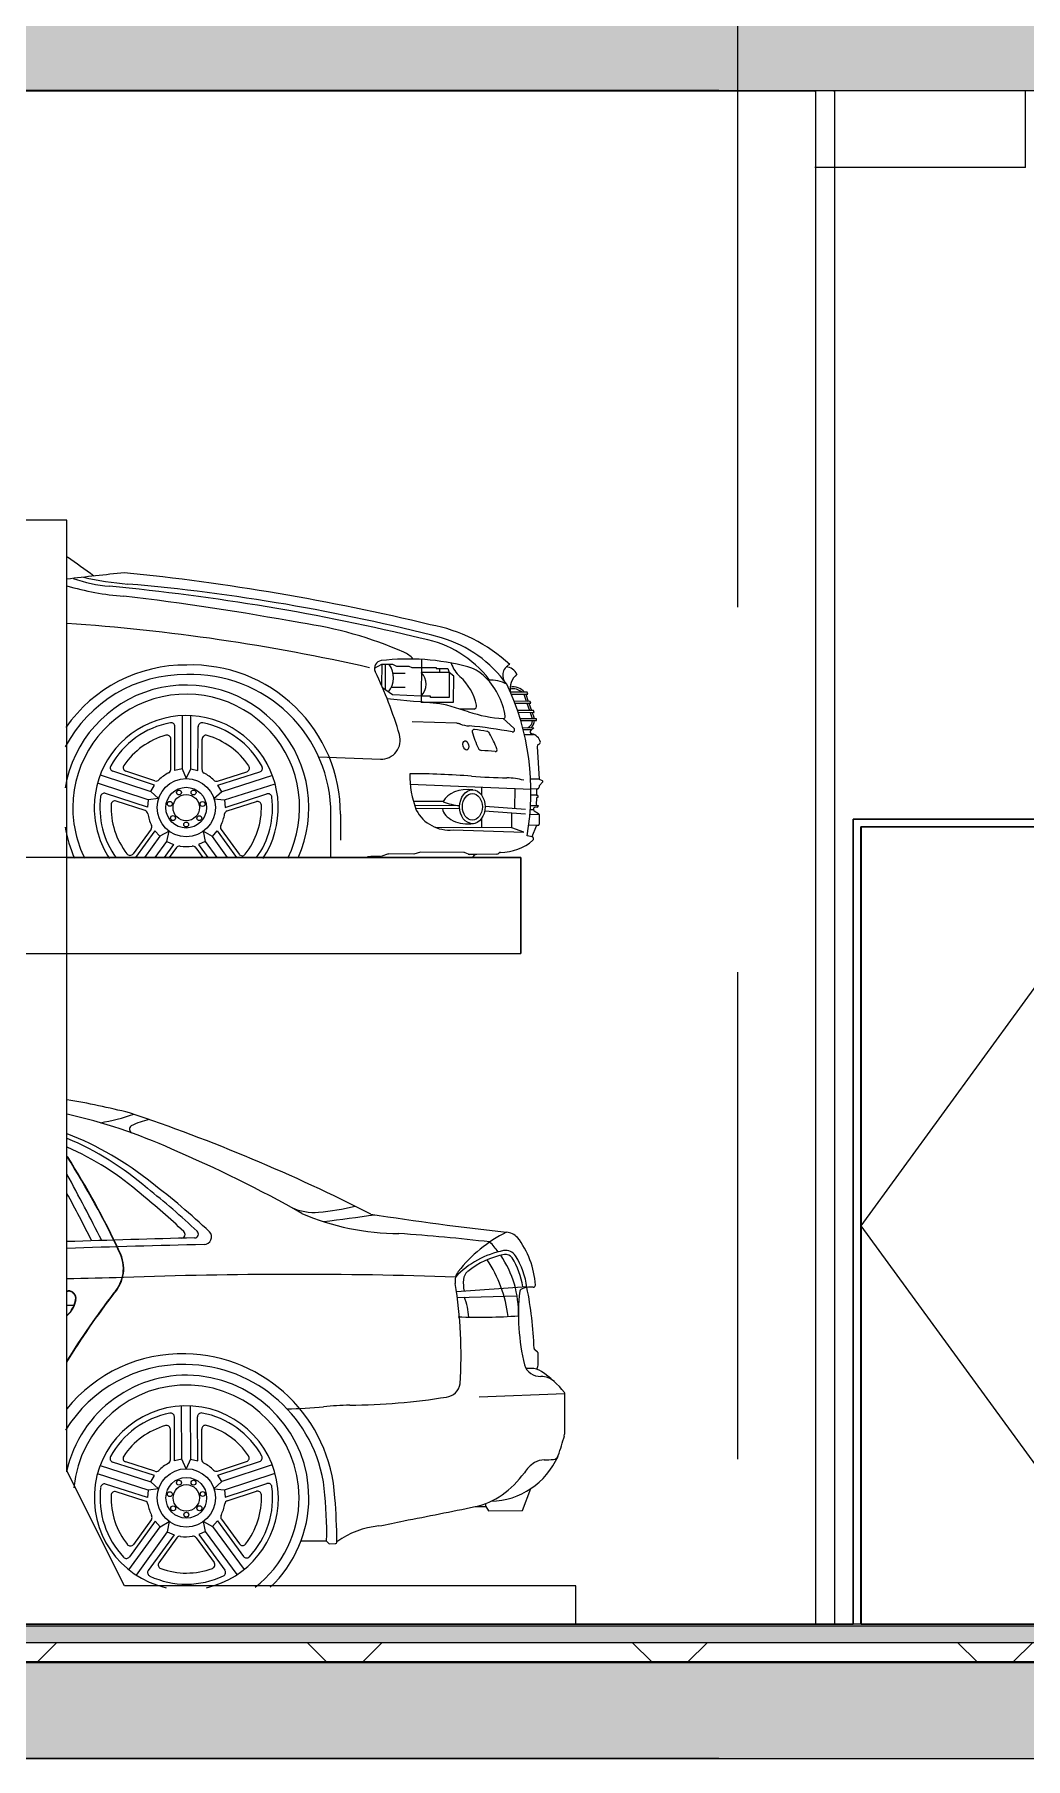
# Model space of a CAD drawing. Header units: millimetres. Extents: x -39507 to 33074, y -24219 to 30962.
# Drawn here: x 9882 to 12467, y -10700 to -6203 of the extents above; entities that cross this region are included whole.
import ezdxf

# ---------------------------------------------------------------- set-up
doc = ezdxf.new("R2010")
doc.units = ezdxf.units.MM
doc.linetypes.add('Осевые', pattern=[6350, 1270, -952.5, 3175, -952.5])
for name, color, linetype, lineweight in [('Двери', 7, 'Continuous', 9), ('Каркас_Импост', 7, 'Continuous', 9), ('Общие ребра', 7, 'Continuous', 9), ('Отделка 1 _4_-1', 7, 'Continuous', 9), ('Панель', 7, 'Continuous', 9), ('Перекрытия', 7, 'Continuous', 9), ('Стены', 7, 'Continuous', 9), ('Структура _1_', 7, 'Continuous', 18), ('Фундамент несущей конструкции', 7, 'Continuous', 9), ('Штриховка разреза-2', 7, 'Continuous', 9), ('Элементы узлов', 7, 'Continuous', 9)]:
    doc.layers.add(name, color=color, linetype=linetype, lineweight=lineweight)
for name, color, linetype, lineweight, true_color in [('Оси-3', 7, 'Осевые', 9, 0xaaaaaa), ('Парковка-1', 7, 'Continuous', 9, 0xaaaaaa), ('Элементы узлов-1', 7, 'Continuous', 9, 0xaaaaaa)]:
    doc.layers.add(name, color=color, linetype=linetype, lineweight=lineweight, true_color=true_color)
pattern_1 = [(45, (-2885.9, 6475), (-424.264, 424.264), [600, -100, 20, -100]), (45, (-2885.9, 6899), (-424.264, 424.264), [])]

# ---------------------------------------------------------------- blocks, each defined once
blk = doc.blocks.new('Стена наружная на отм_-10_450 - Стена наружная на отм_-10_450-507337-Разрез 2-2')
at = {"layer": 'Фундамент несущей конструкции'}
blk.add_line((6767.1, -6350), (13017.1, -6350), dxfattribs=at)
blk = doc.blocks.new('Дверь - Однопольная без ручки - ДТ2_21х8-6209081-Разрез 2-2')
at = {"layer": 'Каркас_Импост'}
for p, q in [((12017.1, -8250), (12017.1, -10350)), ((12817.1, -8250), (12017.1, -8250)), ((12037.1, -10350), (12037.1, -8270)), ((12037.1, -8270), (12797.1, -8270)), ((12797.1, -8270), (12037.1, -8270)), ((12037.1, -8270), (12037.1, -10350)), ((12797.1, -8270), (12797.1, -10350)), ((12797.1, -8270), (12797.1, -10350)), ((12817.1, -8250), (12817.1, -10350)), ((12037.1, -10350), (12017.1, -10350)), ((12047.1, -10350), (12037.1, -10350)), ((12797.1, -10350), (12787.1, -10350)), ((12817.1, -10350), (12797.1, -10350))]:
    blk.add_line(p, q, dxfattribs=at)
at = {"layer": 'Панель'}
for p, q in [((12796.1, -8271), (12038.1, -8271)), ((12038.1, -8271), (12038.1, -10350)), ((12796.1, -10350), (12796.1, -8271)), ((12038.1, -10350), (12796.1, -10350))]:
    blk.add_line(p, q, dxfattribs=at)
at = {"layer": 'Элементы узлов'}
for p, q in [((12038.1, -9310.5), (12796.1, -8271)), ((12796.1, -10350), (12038.1, -9310.5))]:
    blk.add_line(p, q, dxfattribs=at)
blk = doc.blocks.new('Прк_Свб_Механизированная парковка_Параллельная - Прк_Свб_Механизированная парковка_Параллельная-V209-Разрез 2-2')
at = {"layer": 'Парковка-1'}
for p, q in [((9966.4, -7470), (9666.4, -7470)), ((9966.4, -7470), (9666.4, -7470)), ((9966.4, -9950), (9966.4, -7470)), ((9966.4, -8350), (9966.4, -7470)), ((11150.4, -8350), (9966.4, -8350)), ((9966.4, -8350), (11150.4, -8350)), ((11150.4, -8350), (11150.4, -8539.9)), ((11150.4, -8350), (11150.4, -8600)), ((9966.4, -8600), (11150.4, -8600)), ((9966.4, -9950), (9966.4, -8600)), ((10116.4, -10250), (9966.4, -9950)), ((10116.4, -10250), (9966.4, -9950)), ((11294.4, -10250), (10116.4, -10250)), ((11294.4, -10250), (10116.4, -10250)), ((11294.4, -10350), (11294.4, -10250)), ((11294.4, -10350), (11294.4, -10250)), ((8338.4, -10350), (11294.4, -10350)), ((8338.4, -10350), (11294.4, -10350))]:
    blk.add_line(p, q, dxfattribs=at)
at = {"layer": 'Элементы узлов-1'}
for p, q in [((9966.4, -7470), (9666.4, -7470)), ((9966.4, -9950), (9966.4, -7470)), ((10768.8, -7856.5), (10787.8, -7846.1)), ((10787.8, -7846.1), (10787.5, -7901.8)), ((10787.8, -7846.1), (10816, -7846.2)), ((10796.5, -7846.2), (10796.3, -7911.7)), ((10816, -7846.2), (10826.3, -7850.8)), ((10826.3, -7850.8), (10858.6, -7850.9)), ((10858.6, -7850.9), (10866.5, -7854.4)), ((10866.5, -7854.4), (10891.1, -7854.5)), ((10891.2, -7833.4), (10890.7, -7944.8)), ((10964, -7867.4), (10891, -7867.1)), ((10891.1, -7854.5), (10930.2, -7854.6)), ((10930.2, -7854.6), (10930.2, -7856.8)), ((10930.2, -7856.8), (10960.4, -7857)), ((10938.6, -7856.9), (10938.6, -7867.3)), ((10960.4, -7857), (10964, -7867.4)), ((10964, -7867.4), (10963.8, -7932.8)), ((10975.6, -7876.7), (10964, -7867.4)), ((10815.5, -7925.5), (10789.9, -7907.1)), ((10848.9, -7906.5), (10812.6, -7906.4)), ((10849, -7870.1), (10817.4, -7870)), ((10975.3, -7945.1), (10975.6, -7876.7)), ((10890.8, -7929.1), (10815.5, -7925.5)), ((10890.7, -7944.8), (10975.3, -7945.1)), ((10915.2, -7929.2), (10890.8, -7929.1)), ((10915.2, -7932.6), (10915.2, -7929.2)), ((10963.8, -7932.8), (10915.2, -7932.6)), ((11014.3, -7969.8), (10957.7, -7953.1)), ((11167, -7919), (11123.3, -7918.9)), ((11125.4, -7923.9), (11168.7, -7924)), ((11175.3, -7942.8), (11133, -7942.6)), ((11135, -7947.6), (11177.1, -7947.8)), ((11158.1, -7924), (11164.7, -7942.7)), ((11163.4, -7924), (11170, -7942.8)), ((11166.5, -7947.8), (11173.1, -7966.5)), ((11168.7, -7924), (11167, -7919)), ((11171.8, -7947.8), (11178.4, -7966.5)), ((11177.1, -7947.8), (11175.3, -7942.8)), ((10267.4, -7980.1), (10266.8, -8119.1)), ((10289.5, -8119.2), (10290, -7980.2)), ((10983.7, -7999.9), (10867.3, -7996.6)), ((11028.7, -7963.4), (10992.1, -7963.2)), ((11104.9, -7987.7), (11132.6, -8012.6)), ((11183.7, -7966.6), (11141.7, -7966.4)), ((11143.4, -7971.4), (11185.5, -7971.6)), ((11148.7, -7987.7), (11190.9, -7987.8)), ((11150.2, -7992.7), (11191.4, -7992.8)), ((11174.9, -7971.5), (11180.6, -7987.8)), ((11180.2, -7971.5), (11184.6, -7984)), ((11185.5, -7971.6), (11183.7, -7966.6)), ((10237.3, -8120.6), (10237.6, -8040.9)), ((10247.9, -8123.3), (10248.4, -8008.6)), ((10308.3, -8123.5), (10308.8, -8008.8)), ((10319, -8120.9), (10319.3, -8041.2)), ((11155.4, -8011.4), (11184.4, -8011.5)), ((11156.8, -8016.4), (11178.7, -8016.5)), ((11159.8, -8028.9), (11184, -8029)), ((11175, -8022.4), (11175.2, -8023.6)), ((10623.5, -8087.9), (10784.3, -8093.5)), ((11193, -8060.1), (11198.2, -8145.8)), ((10053.4, -8134.3), (10185.5, -8177.8)), ((10195.4, -8161.1), (10086.5, -8125.3)), ((10196.2, -8150.2), (10120.5, -8125.3)), ((10266.8, -8119.1), (10247.9, -8123.3)), ((10266.8, -8119.1), (10278, -8144.1)), ((10278, -8144.1), (10289.5, -8119.2)), ((10289.5, -8119.2), (10308.3, -8123.5)), ((10359.8, -8150.8), (10435.8, -8126.5)), ((10360.5, -8161.8), (10469.8, -8126.7)), ((10502.7, -8136), (10370.4, -8178.5)), ((10178.4, -8199.2), (10046.4, -8155.8)), ((10176.5, -8218.5), (10067.6, -8182.7)), ((10185.5, -8177.8), (10195.4, -8161.1)), ((10185.5, -8177.8), (10205.6, -8196.3)), ((10370.4, -8178.5), (10350.1, -8196.9)), ((10370.4, -8178.5), (10360.5, -8161.8)), ((10377.3, -8200), (10509.6, -8157.6)), ((10861.9, -8158.6), (11177.2, -8171.9)), ((11048.3, -8166.4), (11048.2, -8187.3)), ((11134.6, -8170.1), (11134.4, -8222.5)), ((11198.2, -8145.8), (11176.4, -8145.7)), ((11194.1, -8171.3), (11177.2, -8171.5)), ((11191.2, -8174.3), (11191.1, -8187.7)), ((11195.1, -8171.3), (11194.1, -8171.3)), ((11198.2, -8164.1), (11198, -8168.4)), ((11198.2, -8145.8), (11206.1, -8148.9)), ((11207.2, -8153.7), (11199, -8162.1)), ((10170.7, -8227.8), (10094.9, -8202.9)), ((10178.4, -8199.2), (10176.5, -8218.5)), ((10205.6, -8196.3), (10178.4, -8199.2)), ((10350.1, -8196.9), (10377.3, -8200)), ((10377.3, -8200), (10379, -8219.3)), ((10379, -8219.3), (10488.2, -8184.3)), ((10384.7, -8228.6), (10460.7, -8204.3)), ((10948.4, -8204.4), (10870.4, -8204.2)), ((10991, -8215), (10873.6, -8214.6)), ((10991.2, -8222.8), (10876.2, -8222.4)), ((11162.9, -8224.6), (11057.4, -8217)), ((11183.8, -8226.1), (11175.5, -8226)), ((11176.2, -8214.3), (11194, -8214.3)), ((11191.1, -8187.7), (11177.2, -8187.6)), ((11183.8, -8222.6), (11183.8, -8226.1)), ((11193.4, -8218.8), (11186.4, -8219.7)), ((11191.1, -8195.9), (11191, -8211.3)), ((11191.1, -8187.7), (11193.2, -8187.7)), ((11194, -8214.3), (11196.1, -8214.3)), ((11196.1, -8214.3), (11196.1, -8215.9)), ((11196.2, -8190.7), (11196.2, -8190.9)), ((10654.8, -8350), (10655.2, -8237.2)), ((10680.1, -8237.3), (10679.8, -8304.7)), ((11126.8, -8272.6), (10928.7, -8271.8)), ((11048, -8248.5), (11047.9, -8272.3)), ((11162.8, -8237.1), (11056.2, -8229.4)), ((11126.8, -8272.6), (11127, -8234.5)), ((11158.3, -8283.6), (11126.8, -8272.6)), ((11194.3, -8266.2), (11171.3, -8266.1)), ((11174.5, -8237.4), (11198.4, -8237.5)), ((11190.6, -8268.1), (11179, -8296.2)), ((11185.4, -8228.7), (11196.8, -8234.9)), ((11195.3, -8266.2), (11193.4, -8266.2)), ((11198.4, -8237.5), (11198.3, -8263.2)), ((10186.1, -8276), (10139, -8340.3)), ((10196.3, -8280.2), (10145.1, -8350)), ((10209, -8294.8), (10168.6, -8350)), ((10209, -8294.8), (10196.3, -8280.2)), ((10196.6, -8350), (10227.3, -8308.1)), ((10232.9, -8281.3), (10209, -8294.8)), ((10245, -8315.9), (10220, -8350)), ((10227.3, -8308.1), (10232.9, -8281.3)), ((10227.3, -8308.1), (10245, -8315.9)), ((10327.6, -8308.5), (10309.7, -8316.1)), ((10309.7, -8316.1), (10334.2, -8350)), ((10345.9, -8295.3), (10322.2, -8281.7)), ((10322.2, -8281.7), (10327.6, -8308.5)), ((10327.6, -8308.5), (10357.5, -8350)), ((10345.9, -8295.3), (10358.8, -8280.8)), ((10385.4, -8350), (10345.9, -8295.3)), ((10358.8, -8280.8), (10408.6, -8350)), ((10368.9, -8276.7), (10415.6, -8341.4)), ((10974, -8278.1), (11158.3, -8283.6)), ((11180, -8296.4), (11167, -8293.5)), ((11150.4, -8350), (7144.4, -8350)), ((10252.1, -8324.3), (10233.2, -8350)), ((10302.6, -8324.5), (10321, -8350)), ((10802.9, -8341.3), (10788.1, -8346.6)), ((10871.1, -8341), (10806.3, -8340.8)), ((10889.1, -8336.4), (10871.1, -8341)), ((11001.7, -8336.8), (10889.1, -8336.4)), ((11013.7, -8341.1), (11005.6, -8337.6)), ((11035.7, -8342), (11017.6, -8341.9)), ((11028.4, -8345.2), (11026.2, -8347.6)), ((11088.2, -8341.5), (11035.7, -8342)), ((11150.4, -8600), (11150.4, -8350)), ((7144.4, -8600), (11150.4, -8600)), ((9966.4, -9480.3), (9969.9, -9480.2)), ((9966.4, -9481.3), (9970, -9481.2)), ((10982.8, -9482.3), (11166, -9468.9)), ((9966.4, -9517.2), (9985.8, -9516.6)), ((9966.4, -9518.2), (9985.4, -9517.6)), ((10984.9, -9497.4), (11140.8, -9493.1)), ((11194.1, -9639.8), (11186.9, -9633.9)), ((11196, -9673.5), (11195.9, -9643.7)), ((11177.2, -9682.7), (11164.5, -9682.8)), ((11265.4, -9748.7), (11041.7, -9757.2)), ((11265.7, -9845.4), (11265.4, -9748.7)), ((10266.3, -9919.3), (10265.7, -9780.3)), ((10288.4, -9780.2), (10288.9, -9919.2)), ((10236.7, -9921), (10236.4, -9841.3)), ((10247.4, -9923.6), (10246.9, -9808.9)), ((10307.8, -9923.4), (10307.4, -9808.7)), ((10318.4, -9920.7), (10318.1, -9841)), ((10053, -9936.1), (10185.3, -9978.6)), ((10195.2, -9961.9), (10085.9, -9926.8)), ((10195.9, -9950.9), (10120, -9926.6)), ((10266.3, -9919.3), (10247.4, -9923.6)), ((10277.7, -9944.2), (10266.3, -9919.3)), ((10288.9, -9919.2), (10277.7, -9944.2)), ((10288.9, -9919.2), (10307.8, -9923.4)), ((10359.5, -9950.3), (10435.2, -9925.4)), ((10360.3, -9961.2), (10469.3, -9925.4)), ((10502.3, -9934.4), (10370.3, -9977.9)), ((10116.4, -10250), (9966.4, -9950)), ((10178.4, -10000.1), (10046.1, -9957.7)), ((10185.3, -9978.6), (10195.2, -9961.9)), ((10185.3, -9978.6), (10205.6, -9997)), ((10370.3, -9977.9), (10350.1, -9996.4)), ((10370.3, -9977.9), (10360.3, -9961.2)), ((10377.3, -9999.3), (10509.4, -9955.9)), ((10176.7, -10019.4), (10067.5, -9984.4)), ((10171, -10028.7), (10095, -10004.4)), ((10178.4, -10000.1), (10176.7, -10019.4)), ((10205.6, -9997), (10178.4, -10000.1)), ((10350.1, -9996.4), (10377.3, -9999.3)), ((10377.3, -9999.3), (10379.2, -10018.6)), ((10379.2, -10018.6), (10488.2, -9982.8)), ((10385, -10027.9), (10460.8, -10003)), ((11155.4, -10053.4), (11177.1, -9995.8)), ((11031.3, -10043), (11059.5, -10042.9)), ((11059.5, -10042.9), (11059.5, -10034.8)), ((11059.5, -10042.9), (11066.1, -10053.7)), ((11066.1, -10053.7), (11155.4, -10053.4)), ((10128.5, -10208.1), (10209.8, -10095.4)), ((10197, -10080.9), (10129.9, -10173.9)), ((10186.8, -10076.8), (10140.1, -10141.5)), ((10228.1, -10108.6), (10146.9, -10221.4)), ((10246, -10116.2), (10178.9, -10209.3)), ((10209.8, -10095.4), (10197, -10080.9)), ((10209.8, -10095.4), (10233.6, -10081.8)), ((10233.6, -10081.8), (10228.1, -10108.6)), ((10228.1, -10108.6), (10246, -10116.2)), ((10328.5, -10108.2), (10310.7, -10116)), ((10310.7, -10116), (10378.5, -10208.5)), ((10328.5, -10108.2), (10322.8, -10081.4)), ((10322.8, -10081.4), (10346.7, -10094.9)), ((10410.6, -10220.4), (10328.5, -10108.2)), ((10346.7, -10094.9), (10359.4, -10080.3)), ((10346.7, -10094.9), (10428.8, -10207)), ((10359.4, -10080.3), (10427.2, -10172.8)), ((10369.6, -10076.1), (10416.7, -10140.4)), ((10253.1, -10124.6), (10206.4, -10189.3)), ((10303.6, -10124.4), (10350.8, -10188.7)), ((10644.1, -10133.2), (10577.1, -10133.5)), ((10647.8, -10137.8), (10644.1, -10133.2)), ((10651.7, -10139.7), (10665.9, -10139.6)), ((11294.4, -10250), (10116.4, -10250)), ((11294.4, -10350), (11294.4, -10250)), ((8338.4, -10350), (11294.4, -10350))]:
    blk.add_line(p, q, dxfattribs=at)
for centre, radius in [((10277.8, -8220), 76), ((10277.8, -8220), 53.1), ((10258.9, -8180.5), 6.42), ((10296.9, -8180.6), 6.42), ((10235.1, -8210.1), 6.42), ((10277.8, -8220), 34.5), ((10320.5, -8210.5), 6.42), ((10243.4, -8247.2), 6.42), ((10277.6, -8263.9), 6.42), ((10311.9, -8247.5), 6.42), ((10278, -10020.2), 76), ((10278, -10020.2), 53.1), ((10258.8, -9980.7), 6.42), ((10296.8, -9980.6), 6.42), ((10235.2, -10010.6), 6.42), ((10278, -10020.2), 34.5), ((10320.6, -10010.2), 6.42), ((10243.8, -10047.6), 6.42), ((10278.1, -10064), 6.42), ((10312.3, -10047.3), 6.42)]:
    blk.add_circle(centre, radius, dxfattribs=at)
for centre, radius, start, end in [((8146.4, -10178.8), 3184.5, 53.5917, 55.112), ((10174.5, -6929.3), 741.8, 253.673, 265.3927), ((11854.1, -24176.5), 16659.9, 95.98761, 96.50617), ((10113.6, -7251.3), 393.1, 250.5568, 264.7454), ((10190.3, -6839.4), 800.2, 256.9513, 265.3746), ((9537.3, -13389.2), 5771.8, 76.39047, 84.62896), ((9519.8, -13540.2), 5962.7, 76.47339, 84.25932), ((9709.2, -12527.4), 4908.1, 75.4338, 85.1315), ((9283.6, -14744.3), 7124.4, 79.5458, 83.29931), ((9623.9, -12844.3), 5116.1, 77.2142, 86.1602), ((10432.8, -8755.2), 1027, 66.3156, 81.9661), ((10840.3, -8148.7), 412.5, 47.0226, 79.6322), ((10850.3, -8088.5), 325.2, 35.8472, 73.318), ((10820.3, -7873.5), 64, 39.8143, 66.9297), ((10839.4, -8064.2), 290.2, 37.9655, 78.866), ((10275.2, -8226.9), 378.8, 89.3725, 145.2515), ((10291.5, -8236.5), 388.6, 359.8859, 91.9498), ((10788.8, -7856.5), 20, 96.8564, 205.7744), ((9803.6, -8332.2), 1074, 16.374, 25.7744), ((10857.5, -8427.9), 595.5, 74.9656, 96.8564), ((10760.2, -7881.1), 58.2, 320.5258, 36.7611), ((10858.7, -7898), 44.7, 315.8783, 43.6827), ((11045.4, -7818.7), 80.2, 197.6055, 228.2057), ((10986, -7949.4), 100, 47.7754, 74.9656), ((11134.2, -7875), 30.8, 114.483, 228.5873), ((11111.2, -7885), 31.9, 23.3584, 87.6428), ((10277.8, -8220), 319.8, 335.8085, 170.75), ((10275.2, -8226.9), 354, 89.3725, 152.0819), ((10291.5, -8236.5), 363.8, 359.8859, 91.9498), ((10898.8, -7982.7), 139.7, 12.3754, 48.2057), ((10933.4, -8007.4), 178.3, 8.1932, 47.7754), ((11072.4, -7974.4), 86.8, 61.5332, 94.4547), ((10442.4, -8167.4), 686.3, 24.0588, 24.2395), ((10525.6, -8178.4), 651.6, 349.8306, 25.4842), ((11171, -7910.1), 48.6, 128.9508, 190.4854), ((11130.7, -7942.9), 32.9, 46.5946, 104.4748), ((11130.7, -7942.9), 37.9, 39.0473, 102.2609), ((10277.8, -8220), 295.9, 333.5453, 179.7805), ((9544.8, -22099.9), 14219, 84.37232, 84.92721), ((10929.4, -8049), 100, 73.5476, 84.3723), ((11026.5, -7954.6), 9.01, 283.9366, 12.3754), ((10277.8, -8220), 240.1, 326.5089, 179.7805), ((10277.8, -8220), 225.1, 100.5528, 151.0082), ((10238.4, -8008.6), 10, 359.7805, 100.5528), ((10318.8, -8008.9), 10, 79.0082, 179.7805), ((10277.8, -8220), 225.1, 28.5528, 79.0082), ((10981.5, -8029.7), 29.8, 69.4275, 85.7735), ((11022.5, -7920.2), 87, 249.4275, 265.4556), ((11125.6, -7644.3), 344, 251.1193, 266.5034), ((11104.9, -7982.7), 5, 266.5034, 8.1932), ((11160.6, -7992.1), 20.8, 291.4948, 357.9556), ((11163.2, -7993), 23.2, 306.8757, 0.3863), ((11163.2, -7993), 23.2, 12.8594, 22.0355), ((11163.2, -7993), 28.2, 0.2788, 10.508), ((10277.8, -8220), 196.1, 105.6399, 145.9211), ((10227.6, -8040.8), 10, 359.7805, 105.6399), ((10329.3, -8041.2), 10, 73.9211, 179.7805), ((10277.8, -8220), 196.1, 33.6399, 73.9211), ((10786.1, -8043.6), 50, 267.9823, 16.374), ((10940.2, -8956.3), 952.3, 78.6229, 85.4556), ((11028.9, -8021), 5, 82.5783, 194.7903), ((11256.9, -7960.8), 240.9, 194.7903, 205.7224), ((10935.6, -8737.3), 727.3, 79.9744, 82.5783), ((11060.4, -8030.9), 10, 27.879, 79.9744), ((10648.2, -8249), 476.4, 22.5008, 27.879), ((11128.7, -8016.9), 5.81, 263.3853, 47.9962), ((11180, -8021.6), 5, 120.3231, 189.3587), ((11180.1, -8022.8), 5, 189.3587, 259.1998), ((11163.2, -7993), 28.2, 300.3231, 318.7773), ((11173.8, -8056), 28.9, 14.1841, 79.1998), ((11048.9, -8061), 10, 205.7224, 266.3648), ((10946.3, -9676.4), 1608.6, 85.116, 86.3648), ((11083.7, -8068.6), 5, 265.116, 22.5008), ((11198, -8059.8), 5, 104.438, 183.4692), ((11195.1, -8048.5), 6.71, 284.438, 355.7771), ((10089.6, -8115.8), 10, 151.0082, 251.7805), ((10123.6, -8115.8), 10, 145.9211, 251.7805), ((10277.8, -8220), 101.5, 116.9108, 134.6502), ((10227.3, -8120.6), 10, 296.9108, 359.7805), ((10329, -8121), 10, 179.7805, 242.6502), ((10277.8, -8220), 101.5, 44.9108, 62.6502), ((10432.7, -8117), 10, 287.7805, 33.6399), ((10466.7, -8117.2), 10, 287.7805, 28.5528), ((11124.4, -8133.2), 263.7, 179.6064, 200.7522), ((10852.2, -10359.4), 2228, 85.6237, 89.7805), ((11125.4, -6938), 1204.3, 265.0828, 269.4704), ((10064.4, -8192.2), 10, 71.7805, 172.5528), ((10199.4, -8140.7), 10, 251.7805, 314.6502), ((10356.7, -8141.3), 10, 224.9108, 287.7805), ((11113.7, -8301.8), 159.5, 73.861, 89.7805), ((11194.2, -8174.3), 3, 91.8245, 179.7805), ((11195, -8168.3), 3, 271.8245, 358.1041), ((11201.2, -8164.2), 3, 135.6656, 178.1041), ((11205, -8151.7), 3, 315.6656, 68.5627), ((10277.8, -8220), 295.9, 179.7805, 206.4659), ((10277.8, -8220), 240.1, 179.7805, 213.4867), ((10277.8, -8220), 225.1, 172.5528, 215.6815), ((10277.8, -8220), 196.1, 177.6399, 217.9211), ((10091.8, -8212.4), 10, 71.7805, 177.6399), ((10167.6, -8237.3), 10, 8.9108, 71.7805), ((10277.8, -8220), 196.1, 321.6399, 1.9211), ((10277.8, -8220), 225.1, 324.3107, 7.0082), ((10463.8, -8213.8), 10, 1.9211, 107.7805), ((10491.3, -8193.8), 10, 7.0082, 107.7805), ((10964.4, -8180.4), 98.1, 208.13, 275.615), ((11009.3, -8050.3), 165.8, 248.4353, 263.6552), ((11186.8, -8222.6), 3, 96.8348, 179.7805), ((11186.8, -8226.1), 3, 179.7805, 241.7963), ((11194, -8211.3), 3, 179.7805, 269.7805), ((11194.1, -8195.9), 3, 89.7805, 179.7805), ((11193.2, -8190.7), 3, 359.7805, 89.7805), ((11193.1, -8215.8), 3, 276.8348, 359.7805), ((11194.2, -8190.9), 2, 269.7805, 359.7805), ((10277.8, -8220), 319.8, 189.2354, 204.2942), ((10277.8, -8220), 101.5, 188.9108, 206.6502), ((10178.1, -8270.1), 10, 323.7805, 26.6502), ((10377, -8270.8), 10, 152.9108, 215.7805), ((10277.8, -8220), 101.5, 332.9108, 350.6502), ((10387.8, -8238.2), 10, 107.7805, 170.6502), ((11193.3, -8269.2), 3, 89.7805, 157.7001), ((11195.3, -8263.2), 3, 269.7805, 359.7805), ((11195.4, -8237.5), 3, 359.7805, 61.7963), ((11096, -8203.7), 133.1, 270.7421, 310.3375), ((11178.9, -8301.3), 5, 310.3375, 77.3661), ((10130.9, -8334.4), 10, 217.9211, 323.7805), ((10260.1, -8330.2), 10, 80.9108, 143.7805), ((10277.8, -8220), 101.5, 260.9108, 278.6502), ((10294.5, -8330.3), 10, 35.7805, 98.6502), ((10423.7, -8335.5), 10, 215.7805, 321.6399), ((10776.7, -8579.3), 232.3, 88.0815, 96.4241), ((10784.8, -8337.2), 10, 268.0815, 289.5361), ((10806.2, -8350.8), 10, 89.7805, 109.5361), ((11001.7, -8346.8), 10, 66.6353, 89.7805), ((11017.6, -8331.9), 10, 246.6353, 269.7805), ((11018.8, -8340.9), 10, 293.7469, 317.4029), ((11035.8, -8352), 10, 90.5711, 137.4029), ((11087, -8332.3), 9.29, 277.388, 313.2727), ((11097.7, -8342), 5.28, 90.0655, 145.4943), ((9618.2, -11051.7), 2099, 75.8862, 80.4401), ((9669.5, -10367.6), 1380.3, 65.5932, 77.5501), ((9942, -8419.4), 632.4, 280.1872, 288.3288), ((8660.6, -13401.8), 4625.3, 63.0163, 71.4775), ((10219.9, -9220.8), 191.1, 101.66, 116.5726), ((9656, -9860.2), 848.9, 51.1785, 68.4973), ((10140.5, -9058.8), 10.7, 124.2564, 245.1596), ((9673.3, -9779.9), 735.7, 48.5437, 66.4665), ((9667, -9799.7), 777.1, 49.0354, 67.2666), ((8918.5, -12218.2), 3376.8, 60.5363, 66.9634), ((8138, -10294.4), 2169, 24.9876, 32.4691), ((8138, -10294.4), 2168, 24.9876, 32.4271), ((2539.8, -13177.8), 8436.5, 26.99082, 28.3198), ((8868.6, -10860.8), 2103.9, 46.8903, 51.5633), ((9009.9, -10743.8), 1942.9, 46.8533, 52.6686), ((6985.5, -10861), 3400, 26.3914, 28.7432), ((8833.8, -10861.5), 2103.9, 46.8903, 50.9119), ((10570.1, -8659.9), 617.4, 274.9224, 283.8726), ((10610.4, -9135.8), 139.8, 245.7755, 275.2108), ((10832.8, -8695), 635.8, 246.513, 269.9935), ((10056.1, -4423.6), 4910.2, 276.7811, 278.3588), ((11981.3, -1497.6), 7877.8, 261.0764, 263.67367), ((11309.1, -50031.6), 40701.9, 91.42104, 91.8907), ((10264.7, -9332.8), 10, 271.421, 46.4077), ((10299.5, -9332.1), 10, 271.421, 46.4077), ((10323.8, -9339.6), 20, 271.3089, 42.1008), ((10470, -14520.5), 5202.4, 83.3803, 86.002), ((11274.7, -9654.3), 364.6, 116.2949, 141.9933), ((11107.5, -9377.1), 50, 46.5886, 83.4608), ((10961.3, -9479.5), 227.7, 3.5749, 37.5373), ((11223.9, -48737.3), 39388, 91.30888, 91.82982), ((10020, -9422.3), 93.8, 316.7685, 27.7155), ((10020, -9422.3), 94.8, 316.7685, 27.7155), ((11149.6, -9603.4), 232.2, 100.8777, 136.8257), ((11147.3, -9597), 215.2, 100.5953, 128.9707), ((10879.2, -9537.4), 265.3, 36.8004, 44.103), ((10878.7, -9537.6), 265.8, 358.3713, 34.3783), ((11111.4, -9404.8), 30, 32.2958, 100.8777), ((11111.4, -9404.8), 19.6, 32.2958, 100.8777), ((10966.7, -9496.2), 190.8, 8.0208, 32.2958), ((10966.7, -9496.2), 201.2, 7.0585, 32.2958), ((10563.2, -21439.8), 12002.6, 88.00908, 92.14567), ((11019, -9454.4), 40, 141.9933, 189.2634), ((11030.8, -9453.1), 30, 128.9707, 175.9685), ((10775.3, -9589.6), 344.9, 7.1076, 33.5241), ((11734.7, -10754.3), 2077.9, 142.4028, 148.3641), ((11734.7, -10754.3), 2076.9, 142.4028, 148.4057), ((10959.1, -47797.6), 38361.2, 91.26261, 91.48304), ((9970.5, -9500.2), 20, 351.209, 91.7702), ((9970.5, -9500.2), 19, 351.209, 91.7702), ((9827.6, -9648.7), 1167.1, 356.373, 9.2634), ((11119.9, -9459.3), 119.3, 175.9685, 190.3824), ((11708.8, -9541.1), 564.4, 173.8723, 193.5713), ((11152.6, -9481.4), 5, 116.3573, 173.8723), ((11178.1, -9532.8), 62.4, 85.3075, 116.3573), ((10260, -9658.7), 925.5, 1.7627, 11.6675), ((11183.6, -9465.6), 5, 265.3075, 3.5749), ((9922.9, -9492.8), 67.2, 311.6499, 351.209), ((9922.9, -9492.8), 68.2, 310.9201, 351.209), ((10835.1, -9560.3), 180, 3.6522, 20.6295), ((11043.6, -8251.3), 1297.8, 267.5047, 274.4584), ((10267.7, -10032.3), 388.1, 88.6913, 141.0253), ((10267.8, -10042.8), 398.5, 3.2472, 88.7493), ((11190.1, -9630.1), 5, 181.7627, 230.7306), ((11190.9, -9643.7), 5, 0.2195, 50.7306), ((10269.2, -10031.6), 359.2, 88.813, 148.5045), ((10278, -10020.2), 319.8, 0.2195, 167.7026), ((10273.5, -10039.6), 367.1, 6.8721, 89.5152), ((11201.7, -9659.8), 43.7, 198.2466, 271.4501), ((11177.4, -9732.7), 50, 57.2105, 90.2195), ((11172.7, -9670.4), 23.6, 322.5029, 350.3374), ((11191, -9673.5), 5, 350.3374, 0.2195), ((11204.1, -9753.5), 50, 46.9153, 91.4501), ((11075.1, -9891.5), 238.8, 37.6146, 57.2105), ((10278, -10020.2), 294.2, 0.2195, 174.8344), ((10693.7, -8143.8), 1634.6, 270.3811, 279.2513), ((10952.7, -9717.3), 40, 275.3631, 352.4718), ((11260.4, -9748.7), 5, 0.2195, 37.6146), ((10278, -10020.2), 240.1, 0.2195, 257.3015), ((10278, -10020.2), 225.1, 100.9918, 151.4472), ((10236.9, -9809), 10, 0.2195, 100.9918), ((10317.4, -9808.7), 10, 79.4472, 180.2195), ((10278, -10020.2), 225.1, 28.9918, 79.4472), ((10533.1, -8813.1), 974.9, 270.4527, 276.0591), ((10716.9, -10545.1), 766.8, 90.927, 96.0591), ((10278, -10020.2), 196.1, 106.0789, 146.3601), ((10226.4, -9841.3), 10, 0.2195, 106.0789), ((10328.1, -9840.9), 10, 74.3601, 180.2195), ((10278, -10020.2), 196.1, 34.0789, 74.3601), ((11215.7, -9845.6), 50, 345.2219, 0.2195), ((10609.7, -9685.7), 676.8, 340.6616, 345.2219), ((10089, -9917.3), 10, 151.4472, 252.2195), ((10123, -9917.1), 10, 146.3601, 252.2195), ((10278, -10020.2), 101.5, 117.3498, 135.0892), ((10226.7, -9921.1), 10, 297.3498, 0.2195), ((10328.4, -9920.7), 10, 180.2195, 243.0892), ((10278, -10020.2), 101.5, 45.3498, 63.0892), ((10432.1, -9915.9), 10, 288.2195, 34.0789), ((10466.1, -9915.9), 10, 288.2195, 28.9918), ((11067.3, -9832), 197.2, 271.5966, 336.0959), ((11229.6, -9998.4), 82.3, 121.7016, 148.0488), ((11212.7, -9970.9), 50, 91.0547, 121.7016), ((11198.9, -9221.8), 699.3, 271.0547, 273.0377), ((11235.2, -9906.7), 13.4, 273.0377, 346.4213), ((10199, -9941.4), 10, 252.2195, 315.0892), ((10356.3, -9940.8), 10, 225.3498, 288.2195), ((10949, -9800.2), 261.4, 305.7512, 323.7333), ((10278, -10020.2), 225.1, 172.9918, 223.4472), ((10064.4, -9993.9), 10, 72.2195, 172.9918), ((10278, -10020.2), 196.1, 178.0789, 218.3601), ((10092, -10013.9), 10, 72.2195, 178.0789), ((10278, -10020.2), 240.1, 282.6493, 0.2195), ((10278, -10020.2), 196.1, 322.0789, 2.3601), ((10278, -10020.2), 225.1, 316.9918, 7.4472), ((10278, -10020.2), 294.2, 307.6038, 0.2195), ((10463.9, -10012.5), 10, 2.3601, 108.2195), ((10491.3, -9992.3), 10, 7.4472, 108.2195), ((10278, -10020.2), 319.8, 313.2302, 0.2195), ((9544.8, -10113.4), 1099.5, 358.9686, 6.1484), ((8749, -10164.9), 1922.2, 0.9032, 4.3161), ((10992.1, -9856.3), 190.7, 281.8454, 305.1013), ((10167.9, -10038.3), 10, 9.3498, 72.2195), ((10278, -10020.2), 101.5, 189.3498, 207.0892), ((10178.7, -10070.9), 10, 324.2195, 27.0892), ((10377.6, -10070.2), 10, 153.3498, 216.2195), ((10278, -10020.2), 101.5, 333.3498, 351.0892), ((10388.1, -10037.4), 10, 108.2195, 171.0892), ((9132.6, -990.4), 9249.5, 280.67225, 281.84541), ((10803.2, -10320.8), 228.4, 95.773, 125.3903), ((10483.5, -8499.5), 1621.4, 280.5446, 282.9019), ((10132, -10135.6), 10, 218.3601, 324.2195), ((10261.2, -10130.4), 10, 81.3498, 144.2195), ((10278, -10020.2), 101.5, 261.3498, 279.0892), ((10295.6, -10130.3), 10, 36.2195, 99.0892), ((10424.8, -10134.5), 10, 216.2195, 322.0789), ((10651.7, -10134.7), 5, 218.5674, 270.2195), ((10665.9, -10134.6), 5, 270.2195, 0.9032), ((10121.8, -10168.1), 10, 223.4472, 324.2195), ((10214.6, -10195.1), 10, 144.2195, 250.0789), ((10278, -10020.2), 196.1, 250.0789, 290.3601), ((10342.7, -10194.6), 10, 290.3601, 36.2195), ((10435.3, -10166.9), 10, 216.2195, 316.9918), ((10187, -10215.1), 10, 144.2195, 244.9918), ((10278, -10020.2), 225.1, 244.9918, 295.4472), ((10370.4, -10214.4), 10, 295.4472, 36.2195)]:
    blk.add_arc(centre, radius, start, end, dxfattribs=at)
for centre, major_axis, ratio in [((11007.2, -8057.7), (-2.8, 12.2), 0.578435), ((11024.2, -8217.8), (0.2, 44), 0.754102), ((11024.2, -8217.8), (0.1, 34.8), 0.747903)]:
    blk.add_ellipse(centre, major_axis=major_axis, ratio=ratio, dxfattribs=at)
for start_param, end_param in [(4.52532, 5.999365), (0.126599, 1.801386)]:
    blk.add_ellipse((11012.5, -8217.7), major_axis=(-67, 0.8), ratio=0.670423, start_param=start_param, end_param=end_param, dxfattribs=at)

msp = doc.modelspace()

# ---------------------------------------------------------------- hatches: boundary and pattern name
at = {"layer": 'Штриховка разреза-2'}
h = msp.add_hatch(dxfattribs=at)
h.set_pattern_fill('FP_2', color=256, style=0, pattern_type=2)
h.set_pattern_definition(pattern_1)
h.paths.add_polyline_path([(-12289, -6350), (19717.1, -6350), (19717.1, -6100), (-31682.9, -6100), (-31682.9, -6350), (-13332.9, -6350)], flags=0)
h.paths.add_polyline_path([(25717.1, -6350), (25717.1, -6100), (25417.1, -6100), (25417.1, -6350), (25702.9, -6350)], flags=0)
h = msp.add_hatch(dxfattribs=at)
h.set_pattern_fill('FP_3', color=256, style=0, pattern_type=2)
h.set_pattern_definition([(0, (-2885.9, 6475), (812.8, 203.2), [67.056, -542.544, 67.056, -542.544, -3251.2]), (0, (-2885.9, 6475), (812.8, 203.2), [-1219.2, 67.056, -1152.144, 67.056, -542.544, -1422.4]), (0, (-2885.9, 6475), (812.8, 203.2), [-3048, 67.056, -339.344, 67.056, -948.944]), (120, (-2581.1, 6576.6), (-582.3764, 602.3054), [67.056, -542.544, 67.056, -3793.744]), (120, (-2581.1, 6576.6), (-582.3764, 602.3054), [-676.656, -542.544, 67.056, -1152.144, -2032]), (120, (-2581.1, 6576.6), (-582.3764, 602.3054), [-2438.4, 67.056, -542.544, 67.056, -1355.344]), (120, (-2581.1, 6576.6), (-582.3764, 602.3054), [-3115.056, -339.344, 67.056, -948.944]), (240, (-2479.5, 6983), (-230.4236, -805.5054), [67.056, -542.544, 67.056, -542.544, -3251.2]), (240, (-2479.5, 6983), (-230.4236, -805.5054), [-1219.2, 67.056, -1152.144, 67.056, -542.544, -1422.4]), (240, (-2479.5, 6983), (-230.4236, -805.5054), [-3048, 67.056, -339.344, 67.056, -948.944])])
h.paths.add_polyline_path([(-12289, -10398), (5967.1, -10398), (5967.1, -10355), (-13332.9, -10355), (-13332.9, -10398)], flags=0)
h.paths.add_polyline_path([(-28166.1, -10398), (-14232.9, -10398), (-14232.9, -10355), (-29112.9, -10355), (-29112.9, -10398)], flags=0)
h.paths.add_polyline_path([(19517.1, -10398), (19517.1, -10355), (6267.1, -10355), (6267.1, -10398), (19465.4, -10398)], flags=0)
h = msp.add_hatch(dxfattribs=at)
h.set_pattern_fill('FP_11', color=256, style=0, pattern_type=2)
h.set_pattern_definition([(45, (-2885.9, 6475), (-424.264, 424.264), []), (135, (-2885.9, 6475), (-424.264, -424.264), [])])
h.paths.add_polyline_path([(-12289, -10448), (5967.1, -10448), (5967.1, -10398), (-13332.9, -10398), (-13332.9, -10448)], flags=0)
h.paths.add_polyline_path([(-28166.1, -10448), (-14232.9, -10448), (-14232.9, -10398), (-29112.9, -10398), (-29112.9, -10448)], flags=0)
h.paths.add_polyline_path([(19465.4, -10448), (19517.1, -10448), (19517.1, -10398), (6267.1, -10398), (6267.1, -10448), (17197.2, -10448)], flags=0)
h = msp.add_hatch(dxfattribs=at)
h.set_pattern_fill('FP_2', color=256, style=0, pattern_type=2)
h.set_pattern_definition(pattern_1)
h.paths.add_polyline_path([(-13332.9, -10700), (19717.1, -10700), (19717.1, -10450), (-13632.9, -10450), (-13632.9, -10700)], flags=0)
h.paths.add_polyline_path([(-31284.9, -10700), (-14232.9, -10700), (-14232.9, -10450), (-31297.3, -10450), (-31297.3, -10700)], flags=0)

# ---------------------------------------------------------------- linework, layer by layer
at = {"layer": 'Общие ребра'}
for p, q in [((19517.1, -10355), (6267.1, -10355)), ((19517.1, -10448), (6267.1, -10448))]:
    msp.add_line(p, q, dxfattribs=at)
at = {"layer": 'Оси-3'}
msp.add_line((11717.1, -22619.5), (11717.1, 29000), dxfattribs=at)
at = {"layer": 'Отделка 1 _4_-1'}
msp.add_line((19517.1, -10350), (6267.1, -10350), dxfattribs=at)
at = {"layer": 'Перекрытия'}
for p, q in [((11667.1, -6350), (8667.1, -6350)), ((11666.8, -6350), (8667.1, -6350)), ((10967.1, -6350), (12467.1, -6350)), ((11617.1, -6350), (11137.1, -6350)), ((11617.1, -6350), (11137.1, -6350)), ((11167.1, -6350), (12267.1, -6350)), ((12467.1, -6550), (12467.1, -6350)), ((12467.1, -6550), (11917.1, -6550)), ((12267.1, -6550), (11917.1, -6550)), ((6267.1, -10350), (11017.1, -10350)), ((8667.1, -10350), (11917.1, -10350)), ((9767.1, -10350), (11867.1, -10350)), ((11467.1, -10350), (11967.1, -10350)), ((11867.1, -10350), (11967.1, -10350)), ((11017.1, -10450), (5967.1, -10450)), ((8667.1, -10450), (11667.1, -10450)), ((8667.1, -10450), (11667.1, -10450)), ((11917.1, -10450), (8667.1, -10450)), ((11867.1, -10450), (9767.1, -10450)), ((11137.1, -10450), (11617.1, -10450)), ((11137.1, -10450), (11617.1, -10450)), ((11967.1, -10450), (11467.1, -10450)), ((11967.1, -10450), (11867.1, -10450)), ((11667.1, -10700), (8667.1, -10700)), ((11667.1, -10700), (8667.1, -10700)), ((11617.1, -10700), (11137.1, -10700)), ((11617.1, -10700), (11137.1, -10700))]:
    msp.add_line(p, q, dxfattribs=at)
at = {"layer": 'Стены'}
for p, q in [((11917.1, -6351), (6269.1, -6351)), ((11015.1, -6351), (8367.1, -6351)), ((11917.1, -6351), (11919.1, -6351)), ((11919.1, -6351), (11919.1, -10350)), ((11967.1, -6351), (11969.1, -6351)), ((11969.1, -6351), (11969.1, -10350)), ((12017.1, -10340), (12017.1, -8250)), ((12017.1, -8250), (12817.1, -8250)), ((12017.1, -10350), (12017.1, -10340)), ((6267.1, -10350), (11015.1, -10350)), ((6269.1, -10350), (11917.1, -10350)), ((11617.1, -10350), (12017.1, -10350))]:
    msp.add_line(p, q, dxfattribs=at)
at = {"layer": 'Структура _1_'}
for p, q in [((6267.1, -6350), (19517.1, -6350)), ((19517.1, -10398), (6267.1, -10398)), ((19517.1, -10450), (6267.1, -10450)), ((6267.1, -10450), (19517.1, -10450)), ((6267.1, -10700), (17817.1, -10700))]:
    msp.add_line(p, q, dxfattribs=at)

# ---------------------------------------------------------------- block references
at = {"layer": 'Двери'}
msp.add_blockref('Дверь - Однопольная без ручки - ДТ2_21х8-6209081-Разрез 2-2', (0, 0), dxfattribs=at)
at = {"layer": 'Парковка-1'}
msp.add_blockref('Прк_Свб_Механизированная парковка_Параллельная - Прк_Свб_Механизированная парковка_Параллельная-V209-Разрез 2-2', (0, 0), dxfattribs=at)
at = {"layer": 'Фундамент несущей конструкции'}
msp.add_blockref('Стена наружная на отм_-10_450 - Стена наружная на отм_-10_450-507337-Разрез 2-2', (0, 0), dxfattribs=at)

doc.saveas('drawing.dxf')
